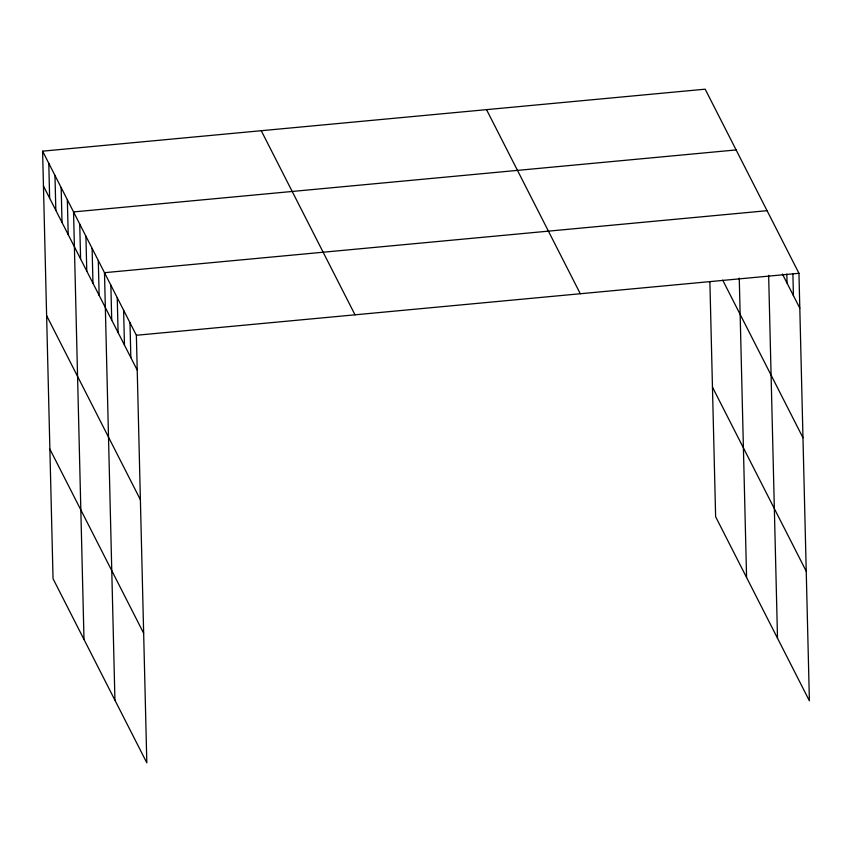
<?xml version="1.0" encoding="UTF-8"?>
<svg xmlns="http://www.w3.org/2000/svg" width="852" height="852" viewBox="0 0 852 852"><rect width="100%" height="100%" fill="white"/><g stroke="black" fill="none" stroke-linecap="round" stroke-linejoin="round"><path stroke-width="1.28" d="M42.6 151.166L136.373 335.273L146.821 762.817L53.048 578.71L42.6 151.166L705.179 89.183L798.952 273.29L809.4 700.834L715.627 516.727L709.886 281.874M736.128 149.931L73.549 211.924L83.997 639.469M767.066 210.689L104.487 272.683L114.935 700.227M136.373 335.273L798.952 273.29M782.413 274.003L799.804 308.147M722.698 280.138L802.967 437.736M712.464 387.138L806.237 571.245M486.524 109.631L580.297 293.738M261.255 130.707L355.018 314.814M43.452 186.024L137.225 370.13M46.615 315.613L140.388 499.719M49.885 449.132L143.647 633.238M792.892 273.673L793.425 295.623M786.833 274.067L787.046 283.109M768.653 275.356L777.514 638.233M739.259 278.093L746.576 577.486M129.994 322.759L130.846 357.616M123.615 310.234L124.467 345.092M117.246 297.721L118.098 332.578M110.866 285.196L111.719 320.054M98.299 260.531L99.151 295.388M92.112 248.379L92.964 283.237M85.924 236.228L86.776 271.085M79.737 224.076L80.589 258.933M67.351 199.773L68.203 234.63M61.163 187.621L62.015 222.478M54.975 175.469L55.827 210.327M48.788 163.318L49.64 198.175"/></g></svg>
